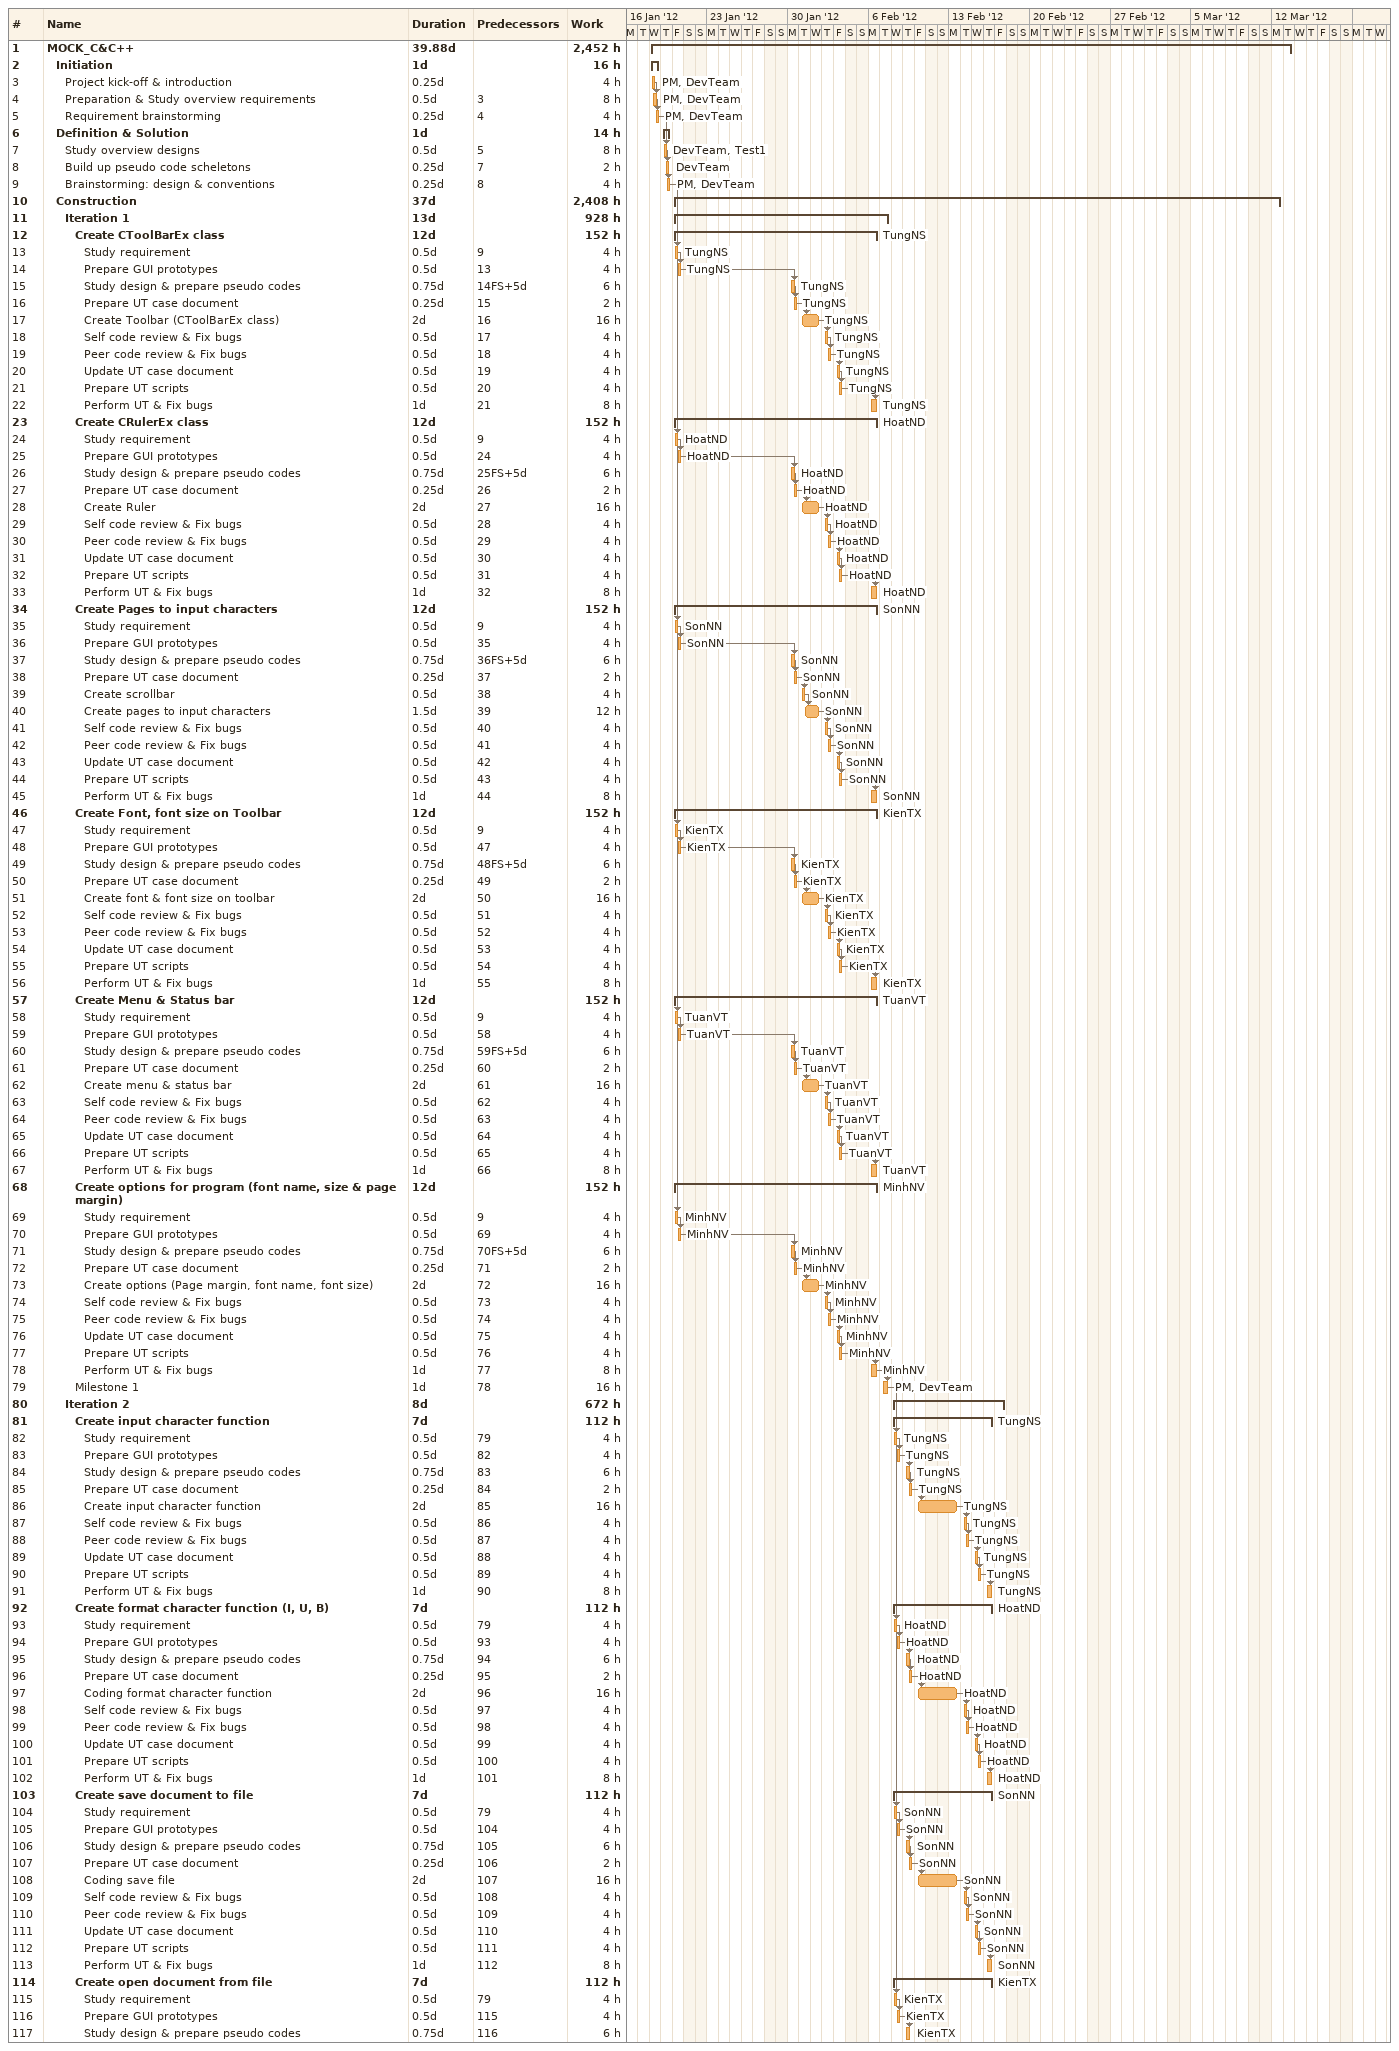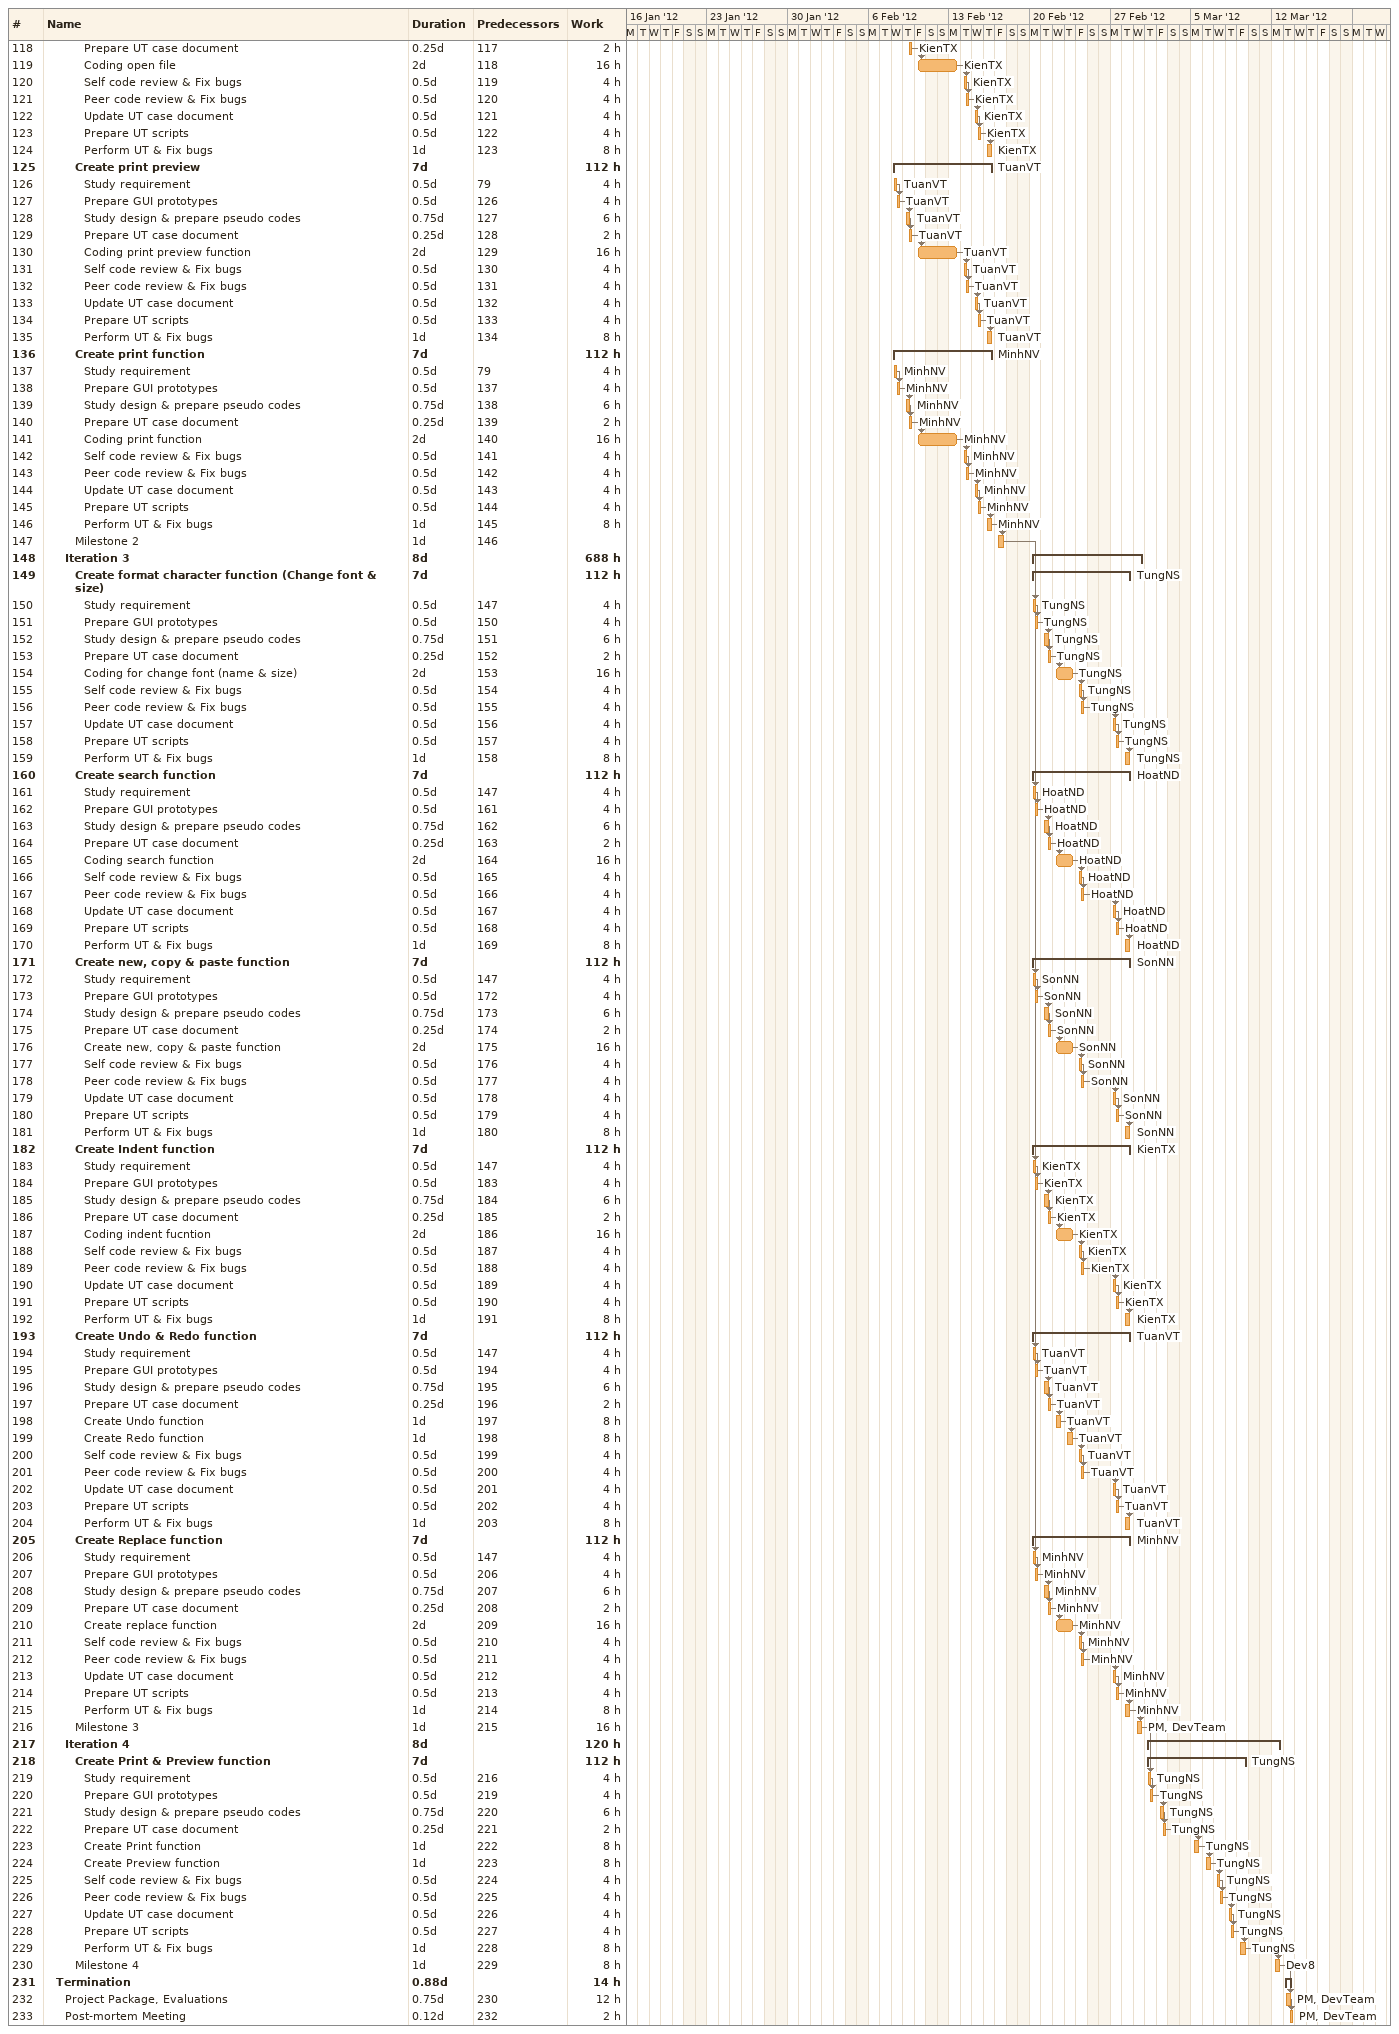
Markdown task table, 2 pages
| ID | Level | Task | Duration | Start | Finish | Predecessors | Resources | Work (h) |
|---|---|---|---|---|---|---|---|---|
| 1 | 1 | **MOCK_C&C++** | 39.88d | 2012-01-18 | 2012-03-13 |  |  | 2452 |
| 2 | 2 | **Initiation** | 1d | 2012-01-18 | 2012-01-18 |  |  | 16 |
| 3 | 3 | Project kick-off & introduction | 0.25d | 2012-01-18 | 2012-01-18 |  | PM, DevTeam | 4 |
| 4 | 3 | Preparation & Study overview requirements | 0.5d | 2012-01-18 | 2012-01-18 | 3 | PM, DevTeam | 8 |
| 5 | 3 | Requirement brainstorming | 0.25d | 2012-01-18 | 2012-01-18 | 4 | PM, DevTeam | 4 |
| 6 | 2 | **Definition & Solution** | 1d | 2012-01-19 | 2012-01-19 |  |  | 14 |
| 7 | 3 | Study overview designs | 0.5d | 2012-01-19 | 2012-01-19 | 5 | DevTeam, Test1 | 8 |
| 8 | 3 | Build up pseudo code scheletons | 0.25d | 2012-01-19 | 2012-01-19 | 7 | DevTeam | 2 |
| 9 | 3 | Brainstorming: design & conventions | 0.25d | 2012-01-19 | 2012-01-19 | 8 | PM, DevTeam | 4 |
| 10 | 2 | **Construction** | 37d | 2012-01-20 | 2012-03-12 |  |  | 2408 |
| 11 | 3 | **Iteration 1** | 13d | 2012-01-20 | 2012-02-07 |  |  | 928 |
| 12 | 4 | **Create CToolBarEx class** | 12d | 2012-01-20 | 2012-02-06 |  | TungNS | 152 |
| 13 | 5 | Study requirement | 0.5d | 2012-01-20 | 2012-01-20 | 9 | TungNS | 4 |
| 14 | 5 | Prepare GUI prototypes | 0.5d | 2012-01-20 | 2012-01-20 | 13 | TungNS | 4 |
| 15 | 5 | Study design & prepare pseudo codes | 0.75d | 2012-01-30 | 2012-01-30 | 14FS+5d | TungNS | 6 |
| 16 | 5 | Prepare UT case document | 0.25d | 2012-01-30 | 2012-01-30 | 15 | TungNS | 2 |
| 17 | 5 | Create Toolbar (CToolBarEx class) | 2d | 2012-01-31 | 2012-02-01 | 16 | TungNS | 16 |
| 18 | 5 | Self code review & Fix bugs | 0.5d | 2012-02-02 | 2012-02-02 | 17 | TungNS | 4 |
| 19 | 5 | Peer code review & Fix bugs | 0.5d | 2012-02-02 | 2012-02-02 | 18 | TungNS | 4 |
| 20 | 5 | Update UT case document | 0.5d | 2012-02-03 | 2012-02-03 | 19 | TungNS | 4 |
| 21 | 5 | Prepare UT scripts | 0.5d | 2012-02-03 | 2012-02-03 | 20 | TungNS | 4 |
| 22 | 5 | Perform UT & Fix bugs | 1d | 2012-02-06 | 2012-02-06 | 21 | TungNS | 8 |
| 23 | 4 | **Create CRulerEx class** | 12d | 2012-01-20 | 2012-02-06 |  | HoatND | 152 |
| 24 | 5 | Study requirement | 0.5d | 2012-01-20 | 2012-01-20 | 9 | HoatND | 4 |
| 25 | 5 | Prepare GUI prototypes | 0.5d | 2012-01-20 | 2012-01-20 | 24 | HoatND | 4 |
| 26 | 5 | Study design & prepare pseudo codes | 0.75d | 2012-01-30 | 2012-01-30 | 25FS+5d | HoatND | 6 |
| 27 | 5 | Prepare UT case document | 0.25d | 2012-01-30 | 2012-01-30 | 26 | HoatND | 2 |
| 28 | 5 | Create Ruler | 2d | 2012-01-31 | 2012-02-01 | 27 | HoatND | 16 |
| 29 | 5 | Self code review & Fix bugs | 0.5d | 2012-02-02 | 2012-02-02 | 28 | HoatND | 4 |
| 30 | 5 | Peer code review & Fix bugs | 0.5d | 2012-02-02 | 2012-02-02 | 29 | HoatND | 4 |
| 31 | 5 | Update UT case document | 0.5d | 2012-02-03 | 2012-02-03 | 30 | HoatND | 4 |
| 32 | 5 | Prepare UT scripts | 0.5d | 2012-02-03 | 2012-02-03 | 31 | HoatND | 4 |
| 33 | 5 | Perform UT & Fix bugs | 1d | 2012-02-06 | 2012-02-06 | 32 | HoatND | 8 |
| 34 | 4 | **Create Pages to input characters** | 12d | 2012-01-20 | 2012-02-06 |  | SonNN | 152 |
| 35 | 5 | Study requirement | 0.5d | 2012-01-20 | 2012-01-20 | 9 | SonNN | 4 |
| 36 | 5 | Prepare GUI prototypes | 0.5d | 2012-01-20 | 2012-01-20 | 35 | SonNN | 4 |
| 37 | 5 | Study design & prepare pseudo codes | 0.75d | 2012-01-30 | 2012-01-30 | 36FS+5d | SonNN | 6 |
| 38 | 5 | Prepare UT case document | 0.25d | 2012-01-30 | 2012-01-30 | 37 | SonNN | 2 |
| 39 | 5 | Create scrollbar | 0.5d | 2012-01-31 | 2012-01-31 | 38 | SonNN | 4 |
| 40 | 5 | Create pages to input characters | 1.5d | 2012-01-31 | 2012-02-01 | 39 | SonNN | 12 |
| 41 | 5 | Self code review & Fix bugs | 0.5d | 2012-02-02 | 2012-02-02 | 40 | SonNN | 4 |
| 42 | 5 | Peer code review & Fix bugs | 0.5d | 2012-02-02 | 2012-02-02 | 41 | SonNN | 4 |
| 43 | 5 | Update UT case document | 0.5d | 2012-02-03 | 2012-02-03 | 42 | SonNN | 4 |
| 44 | 5 | Prepare UT scripts | 0.5d | 2012-02-03 | 2012-02-03 | 43 | SonNN | 4 |
| 45 | 5 | Perform UT & Fix bugs | 1d | 2012-02-06 | 2012-02-06 | 44 | SonNN | 8 |
| 46 | 4 | **Create Font, font size on Toolbar** | 12d | 2012-01-20 | 2012-02-06 |  | KienTX | 152 |
| 47 | 5 | Study requirement | 0.5d | 2012-01-20 | 2012-01-20 | 9 | KienTX | 4 |
| 48 | 5 | Prepare GUI prototypes | 0.5d | 2012-01-20 | 2012-01-20 | 47 | KienTX | 4 |
| 49 | 5 | Study design & prepare pseudo codes | 0.75d | 2012-01-30 | 2012-01-30 | 48FS+5d | KienTX | 6 |
| 50 | 5 | Prepare UT case document | 0.25d | 2012-01-30 | 2012-01-30 | 49 | KienTX | 2 |
| 51 | 5 | Create font & font size on toolbar | 2d | 2012-01-31 | 2012-02-01 | 50 | KienTX | 16 |
| 52 | 5 | Self code review & Fix bugs | 0.5d | 2012-02-02 | 2012-02-02 | 51 | KienTX | 4 |
| 53 | 5 | Peer code review & Fix bugs | 0.5d | 2012-02-02 | 2012-02-02 | 52 | KienTX | 4 |
| 54 | 5 | Update UT case document | 0.5d | 2012-02-03 | 2012-02-03 | 53 | KienTX | 4 |
| 55 | 5 | Prepare UT scripts | 0.5d | 2012-02-03 | 2012-02-03 | 54 | KienTX | 4 |
| 56 | 5 | Perform UT & Fix bugs | 1d | 2012-02-06 | 2012-02-06 | 55 | KienTX | 8 |
| 57 | 4 | **Create Menu & Status bar** | 12d | 2012-01-20 | 2012-02-06 |  | TuanVT | 152 |
| 58 | 5 | Study requirement | 0.5d | 2012-01-20 | 2012-01-20 | 9 | TuanVT | 4 |
| 59 | 5 | Prepare GUI prototypes | 0.5d | 2012-01-20 | 2012-01-20 | 58 | TuanVT | 4 |
| 60 | 5 | Study design & prepare pseudo codes | 0.75d | 2012-01-30 | 2012-01-30 | 59FS+5d | TuanVT | 6 |
| 61 | 5 | Prepare UT case document | 0.25d | 2012-01-30 | 2012-01-30 | 60 | TuanVT | 2 |
| 62 | 5 | Create menu & status bar | 2d | 2012-01-31 | 2012-02-01 | 61 | TuanVT | 16 |
| 63 | 5 | Self code review & Fix bugs | 0.5d | 2012-02-02 | 2012-02-02 | 62 | TuanVT | 4 |
| 64 | 5 | Peer code review & Fix bugs | 0.5d | 2012-02-02 | 2012-02-02 | 63 | TuanVT | 4 |
| 65 | 5 | Update UT case document | 0.5d | 2012-02-03 | 2012-02-03 | 64 | TuanVT | 4 |
| 66 | 5 | Prepare UT scripts | 0.5d | 2012-02-03 | 2012-02-03 | 65 | TuanVT | 4 |
| 67 | 5 | Perform UT & Fix bugs | 1d | 2012-02-06 | 2012-02-06 | 66 | TuanVT | 8 |
| 68 | 4 | **Create options for program (font name, size & page margin)** | 12d | 2012-01-20 | 2012-02-06 |  | MinhNV | 152 |
| 69 | 5 | Study requirement | 0.5d | 2012-01-20 | 2012-01-20 | 9 | MinhNV | 4 |
| 70 | 5 | Prepare GUI prototypes | 0.5d | 2012-01-20 | 2012-01-20 | 69 | MinhNV | 4 |
| 71 | 5 | Study design & prepare pseudo codes | 0.75d | 2012-01-30 | 2012-01-30 | 70FS+5d | MinhNV | 6 |
| 72 | 5 | Prepare UT case document | 0.25d | 2012-01-30 | 2012-01-30 | 71 | MinhNV | 2 |
| 73 | 5 | Create options (Page margin, font name, font size) | 2d | 2012-01-31 | 2012-02-01 | 72 | MinhNV | 16 |
| 74 | 5 | Self code review & Fix bugs | 0.5d | 2012-02-02 | 2012-02-02 | 73 | MinhNV | 4 |
| 75 | 5 | Peer code review & Fix bugs | 0.5d | 2012-02-02 | 2012-02-02 | 74 | MinhNV | 4 |
| 76 | 5 | Update UT case document | 0.5d | 2012-02-03 | 2012-02-03 | 75 | MinhNV | 4 |
| 77 | 5 | Prepare UT scripts | 0.5d | 2012-02-03 | 2012-02-03 | 76 | MinhNV | 4 |
| 78 | 5 | Perform UT & Fix bugs | 1d | 2012-02-06 | 2012-02-06 | 77 | MinhNV | 8 |
| 79 | 4 | Milestone 1 | 1d | 2012-02-07 | 2012-02-07 | 78 | PM, DevTeam | 16 |
| 80 | 3 | **Iteration 2** | 8d | 2012-02-08 | 2012-02-17 |  |  | 672 |
| 81 | 4 | **Create input character function** | 7d | 2012-02-08 | 2012-02-16 |  | TungNS | 112 |
| 82 | 5 | Study requirement | 0.5d | 2012-02-08 | 2012-02-08 | 79 | TungNS | 4 |
| 83 | 5 | Prepare GUI prototypes | 0.5d | 2012-02-08 | 2012-02-08 | 82 | TungNS | 4 |
| 84 | 5 | Study design & prepare pseudo codes | 0.75d | 2012-02-09 | 2012-02-09 | 83 | TungNS | 6 |
| 85 | 5 | Prepare UT case document | 0.25d | 2012-02-09 | 2012-02-09 | 84 | TungNS | 2 |
| 86 | 5 | Create input character function | 2d | 2012-02-10 | 2012-02-13 | 85 | TungNS | 16 |
| 87 | 5 | Self code review & Fix bugs | 0.5d | 2012-02-14 | 2012-02-14 | 86 | TungNS | 4 |
| 88 | 5 | Peer code review & Fix bugs | 0.5d | 2012-02-14 | 2012-02-14 | 87 | TungNS | 4 |
| 89 | 5 | Update UT case document | 0.5d | 2012-02-15 | 2012-02-15 | 88 | TungNS | 4 |
| 90 | 5 | Prepare UT scripts | 0.5d | 2012-02-15 | 2012-02-15 | 89 | TungNS | 4 |
| 91 | 5 | Perform UT & Fix bugs | 1d | 2012-02-16 | 2012-02-16 | 90 | TungNS | 8 |
| 92 | 4 | **Create format character function (I, U, B)** | 7d | 2012-02-08 | 2012-02-16 |  | HoatND | 112 |
| 93 | 5 | Study requirement | 0.5d | 2012-02-08 | 2012-02-08 | 79 | HoatND | 4 |
| 94 | 5 | Prepare GUI prototypes | 0.5d | 2012-02-08 | 2012-02-08 | 93 | HoatND | 4 |
| 95 | 5 | Study design & prepare pseudo codes | 0.75d | 2012-02-09 | 2012-02-09 | 94 | HoatND | 6 |
| 96 | 5 | Prepare UT case document | 0.25d | 2012-02-09 | 2012-02-09 | 95 | HoatND | 2 |
| 97 | 5 | Coding format character function | 2d | 2012-02-10 | 2012-02-13 | 96 | HoatND | 16 |
| 98 | 5 | Self code review & Fix bugs | 0.5d | 2012-02-14 | 2012-02-14 | 97 | HoatND | 4 |
| 99 | 5 | Peer code review & Fix bugs | 0.5d | 2012-02-14 | 2012-02-14 | 98 | HoatND | 4 |
| 100 | 5 | Update UT case document | 0.5d | 2012-02-15 | 2012-02-15 | 99 | HoatND | 4 |
| 101 | 5 | Prepare UT scripts | 0.5d | 2012-02-15 | 2012-02-15 | 100 | HoatND | 4 |
| 102 | 5 | Perform UT & Fix bugs | 1d | 2012-02-16 | 2012-02-16 | 101 | HoatND | 8 |
| 103 | 4 | **Create save document to file** | 7d | 2012-02-08 | 2012-02-16 |  | SonNN | 112 |
| 104 | 5 | Study requirement | 0.5d | 2012-02-08 | 2012-02-08 | 79 | SonNN | 4 |
| 105 | 5 | Prepare GUI prototypes | 0.5d | 2012-02-08 | 2012-02-08 | 104 | SonNN | 4 |
| 106 | 5 | Study design & prepare pseudo codes | 0.75d | 2012-02-09 | 2012-02-09 | 105 | SonNN | 6 |
| 107 | 5 | Prepare UT case document | 0.25d | 2012-02-09 | 2012-02-09 | 106 | SonNN | 2 |
| 108 | 5 | Coding save file | 2d | 2012-02-10 | 2012-02-13 | 107 | SonNN | 16 |
| 109 | 5 | Self code review & Fix bugs | 0.5d | 2012-02-14 | 2012-02-14 | 108 | SonNN | 4 |
| 110 | 5 | Peer code review & Fix bugs | 0.5d | 2012-02-14 | 2012-02-14 | 109 | SonNN | 4 |
| 111 | 5 | Update UT case document | 0.5d | 2012-02-15 | 2012-02-15 | 110 | SonNN | 4 |
| 112 | 5 | Prepare UT scripts | 0.5d | 2012-02-15 | 2012-02-15 | 111 | SonNN | 4 |
| 113 | 5 | Perform UT & Fix bugs | 1d | 2012-02-16 | 2012-02-16 | 112 | SonNN | 8 |
| 114 | 4 | **Create open document from file** | 7d | 2012-02-08 | 2012-02-16 |  | KienTX | 112 |
| 115 | 5 | Study requirement | 0.5d | 2012-02-08 | 2012-02-08 | 79 | KienTX | 4 |
| 116 | 5 | Prepare GUI prototypes | 0.5d | 2012-02-08 | 2012-02-08 | 115 | KienTX | 4 |
| 117 | 5 | Study design & prepare pseudo codes | 0.75d | 2012-02-09 | 2012-02-09 | 116 | KienTX | 6 |
| 118 | 5 | Prepare UT case document | 0.25d | 2012-02-09 | 2012-02-09 | 117 | KienTX | 2 |
| 119 | 5 | Coding open file | 2d | 2012-02-10 | 2012-02-13 | 118 | KienTX | 16 |
| 120 | 5 | Self code review & Fix bugs | 0.5d | 2012-02-14 | 2012-02-14 | 119 | KienTX | 4 |
| 121 | 5 | Peer code review & Fix bugs | 0.5d | 2012-02-14 | 2012-02-14 | 120 | KienTX | 4 |
| 122 | 5 | Update UT case document | 0.5d | 2012-02-15 | 2012-02-15 | 121 | KienTX | 4 |
| 123 | 5 | Prepare UT scripts | 0.5d | 2012-02-15 | 2012-02-15 | 122 | KienTX | 4 |
| 124 | 5 | Perform UT & Fix bugs | 1d | 2012-02-16 | 2012-02-16 | 123 | KienTX | 8 |
| 125 | 4 | **Create print preview** | 7d | 2012-02-08 | 2012-02-16 |  | TuanVT | 112 |
| 126 | 5 | Study requirement | 0.5d | 2012-02-08 | 2012-02-08 | 79 | TuanVT | 4 |
| 127 | 5 | Prepare GUI prototypes | 0.5d | 2012-02-08 | 2012-02-08 | 126 | TuanVT | 4 |
| 128 | 5 | Study design & prepare pseudo codes | 0.75d | 2012-02-09 | 2012-02-09 | 127 | TuanVT | 6 |
| 129 | 5 | Prepare UT case document | 0.25d | 2012-02-09 | 2012-02-09 | 128 | TuanVT | 2 |
| 130 | 5 | Coding print preview function | 2d | 2012-02-10 | 2012-02-13 | 129 | TuanVT | 16 |
| 131 | 5 | Self code review & Fix bugs | 0.5d | 2012-02-14 | 2012-02-14 | 130 | TuanVT | 4 |
| 132 | 5 | Peer code review & Fix bugs | 0.5d | 2012-02-14 | 2012-02-14 | 131 | TuanVT | 4 |
| 133 | 5 | Update UT case document | 0.5d | 2012-02-15 | 2012-02-15 | 132 | TuanVT | 4 |
| 134 | 5 | Prepare UT scripts | 0.5d | 2012-02-15 | 2012-02-15 | 133 | TuanVT | 4 |
| 135 | 5 | Perform UT & Fix bugs | 1d | 2012-02-16 | 2012-02-16 | 134 | TuanVT | 8 |
| 136 | 4 | **Create print function** | 7d | 2012-02-08 | 2012-02-16 |  | MinhNV | 112 |
| 137 | 5 | Study requirement | 0.5d | 2012-02-08 | 2012-02-08 | 79 | MinhNV | 4 |
| 138 | 5 | Prepare GUI prototypes | 0.5d | 2012-02-08 | 2012-02-08 | 137 | MinhNV | 4 |
| 139 | 5 | Study design & prepare pseudo codes | 0.75d | 2012-02-09 | 2012-02-09 | 138 | MinhNV | 6 |
| 140 | 5 | Prepare UT case document | 0.25d | 2012-02-09 | 2012-02-09 | 139 | MinhNV | 2 |
| 141 | 5 | Coding print function | 2d | 2012-02-10 | 2012-02-13 | 140 | MinhNV | 16 |
| 142 | 5 | Self code review & Fix bugs | 0.5d | 2012-02-14 | 2012-02-14 | 141 | MinhNV | 4 |
| 143 | 5 | Peer code review & Fix bugs | 0.5d | 2012-02-14 | 2012-02-14 | 142 | MinhNV | 4 |
| 144 | 5 | Update UT case document | 0.5d | 2012-02-15 | 2012-02-15 | 143 | MinhNV | 4 |
| 145 | 5 | Prepare UT scripts | 0.5d | 2012-02-15 | 2012-02-15 | 144 | MinhNV | 4 |
| 146 | 5 | Perform UT & Fix bugs | 1d | 2012-02-16 | 2012-02-16 | 145 | MinhNV | 8 |
| 147 | 4 | Milestone 2 | 1d | 2012-02-17 | 2012-02-17 | 146 |  |  |
| 148 | 3 | **Iteration 3** | 8d | 2012-02-20 | 2012-02-29 |  |  | 688 |
| 149 | 4 | **Create format character function (Change font & size)** | 7d | 2012-02-20 | 2012-02-28 |  | TungNS | 112 |
| 150 | 5 | Study requirement | 0.5d | 2012-02-20 | 2012-02-20 | 147 | TungNS | 4 |
| 151 | 5 | Prepare GUI prototypes | 0.5d | 2012-02-20 | 2012-02-20 | 150 | TungNS | 4 |
| 152 | 5 | Study design & prepare pseudo codes | 0.75d | 2012-02-21 | 2012-02-21 | 151 | TungNS | 6 |
| 153 | 5 | Prepare UT case document | 0.25d | 2012-02-21 | 2012-02-21 | 152 | TungNS | 2 |
| 154 | 5 | Coding for change font (name & size) | 2d | 2012-02-22 | 2012-02-23 | 153 | TungNS | 16 |
| 155 | 5 | Self code review & Fix bugs | 0.5d | 2012-02-24 | 2012-02-24 | 154 | TungNS | 4 |
| 156 | 5 | Peer code review & Fix bugs | 0.5d | 2012-02-24 | 2012-02-24 | 155 | TungNS | 4 |
| 157 | 5 | Update UT case document | 0.5d | 2012-02-27 | 2012-02-27 | 156 | TungNS | 4 |
| 158 | 5 | Prepare UT scripts | 0.5d | 2012-02-27 | 2012-02-27 | 157 | TungNS | 4 |
| 159 | 5 | Perform UT & Fix bugs | 1d | 2012-02-28 | 2012-02-28 | 158 | TungNS | 8 |
| 160 | 4 | **Create search function** | 7d | 2012-02-20 | 2012-02-28 |  | HoatND | 112 |
| 161 | 5 | Study requirement | 0.5d | 2012-02-20 | 2012-02-20 | 147 | HoatND | 4 |
| 162 | 5 | Prepare GUI prototypes | 0.5d | 2012-02-20 | 2012-02-20 | 161 | HoatND | 4 |
| 163 | 5 | Study design & prepare pseudo codes | 0.75d | 2012-02-21 | 2012-02-21 | 162 | HoatND | 6 |
| 164 | 5 | Prepare UT case document | 0.25d | 2012-02-21 | 2012-02-21 | 163 | HoatND | 2 |
| 165 | 5 | Coding search function | 2d | 2012-02-22 | 2012-02-23 | 164 | HoatND | 16 |
| 166 | 5 | Self code review & Fix bugs | 0.5d | 2012-02-24 | 2012-02-24 | 165 | HoatND | 4 |
| 167 | 5 | Peer code review & Fix bugs | 0.5d | 2012-02-24 | 2012-02-24 | 166 | HoatND | 4 |
| 168 | 5 | Update UT case document | 0.5d | 2012-02-27 | 2012-02-27 | 167 | HoatND | 4 |
| 169 | 5 | Prepare UT scripts | 0.5d | 2012-02-27 | 2012-02-27 | 168 | HoatND | 4 |
| 170 | 5 | Perform UT & Fix bugs | 1d | 2012-02-28 | 2012-02-28 | 169 | HoatND | 8 |
| 171 | 4 | **Create new, copy & paste function** | 7d | 2012-02-20 | 2012-02-28 |  | SonNN | 112 |
| 172 | 5 | Study requirement | 0.5d | 2012-02-20 | 2012-02-20 | 147 | SonNN | 4 |
| 173 | 5 | Prepare GUI prototypes | 0.5d | 2012-02-20 | 2012-02-20 | 172 | SonNN | 4 |
| 174 | 5 | Study design & prepare pseudo codes | 0.75d | 2012-02-21 | 2012-02-21 | 173 | SonNN | 6 |
| 175 | 5 | Prepare UT case document | 0.25d | 2012-02-21 | 2012-02-21 | 174 | SonNN | 2 |
| 176 | 5 | Create new, copy & paste function | 2d | 2012-02-22 | 2012-02-23 | 175 | SonNN | 16 |
| 177 | 5 | Self code review & Fix bugs | 0.5d | 2012-02-24 | 2012-02-24 | 176 | SonNN | 4 |
| 178 | 5 | Peer code review & Fix bugs | 0.5d | 2012-02-24 | 2012-02-24 | 177 | SonNN | 4 |
| 179 | 5 | Update UT case document | 0.5d | 2012-02-27 | 2012-02-27 | 178 | SonNN | 4 |
| 180 | 5 | Prepare UT scripts | 0.5d | 2012-02-27 | 2012-02-27 | 179 | SonNN | 4 |
| 181 | 5 | Perform UT & Fix bugs | 1d | 2012-02-28 | 2012-02-28 | 180 | SonNN | 8 |
| 182 | 4 | **Create Indent function** | 7d | 2012-02-20 | 2012-02-28 |  | KienTX | 112 |
| 183 | 5 | Study requirement | 0.5d | 2012-02-20 | 2012-02-20 | 147 | KienTX | 4 |
| 184 | 5 | Prepare GUI prototypes | 0.5d | 2012-02-20 | 2012-02-20 | 183 | KienTX | 4 |
| 185 | 5 | Study design & prepare pseudo codes | 0.75d | 2012-02-21 | 2012-02-21 | 184 | KienTX | 6 |
| 186 | 5 | Prepare UT case document | 0.25d | 2012-02-21 | 2012-02-21 | 185 | KienTX | 2 |
| 187 | 5 | Coding indent fucntion | 2d | 2012-02-22 | 2012-02-23 | 186 | KienTX | 16 |
| 188 | 5 | Self code review & Fix bugs | 0.5d | 2012-02-24 | 2012-02-24 | 187 | KienTX | 4 |
| 189 | 5 | Peer code review & Fix bugs | 0.5d | 2012-02-24 | 2012-02-24 | 188 | KienTX | 4 |
| 190 | 5 | Update UT case document | 0.5d | 2012-02-27 | 2012-02-27 | 189 | KienTX | 4 |
| 191 | 5 | Prepare UT scripts | 0.5d | 2012-02-27 | 2012-02-27 | 190 | KienTX | 4 |
| 192 | 5 | Perform UT & Fix bugs | 1d | 2012-02-28 | 2012-02-28 | 191 | KienTX | 8 |
| 193 | 4 | **Create Undo & Redo function** | 7d | 2012-02-20 | 2012-02-28 |  | TuanVT | 112 |
| 194 | 5 | Study requirement | 0.5d | 2012-02-20 | 2012-02-20 | 147 | TuanVT | 4 |
| 195 | 5 | Prepare GUI prototypes | 0.5d | 2012-02-20 | 2012-02-20 | 194 | TuanVT | 4 |
| 196 | 5 | Study design & prepare pseudo codes | 0.75d | 2012-02-21 | 2012-02-21 | 195 | TuanVT | 6 |
| 197 | 5 | Prepare UT case document | 0.25d | 2012-02-21 | 2012-02-21 | 196 | TuanVT | 2 |
| 198 | 5 | Create Undo function | 1d | 2012-02-22 | 2012-02-22 | 197 | TuanVT | 8 |
| 199 | 5 | Create Redo function | 1d | 2012-02-23 | 2012-02-23 | 198 | TuanVT | 8 |
| 200 | 5 | Self code review & Fix bugs | 0.5d | 2012-02-24 | 2012-02-24 | 199 | TuanVT | 4 |
| 201 | 5 | Peer code review & Fix bugs | 0.5d | 2012-02-24 | 2012-02-24 | 200 | TuanVT | 4 |
| 202 | 5 | Update UT case document | 0.5d | 2012-02-27 | 2012-02-27 | 201 | TuanVT | 4 |
| 203 | 5 | Prepare UT scripts | 0.5d | 2012-02-27 | 2012-02-27 | 202 | TuanVT | 4 |
| 204 | 5 | Perform UT & Fix bugs | 1d | 2012-02-28 | 2012-02-28 | 203 | TuanVT | 8 |
| 205 | 4 | **Create Replace function** | 7d | 2012-02-20 | 2012-02-28 |  | MinhNV | 112 |
| 206 | 5 | Study requirement | 0.5d | 2012-02-20 | 2012-02-20 | 147 | MinhNV | 4 |
| 207 | 5 | Prepare GUI prototypes | 0.5d | 2012-02-20 | 2012-02-20 | 206 | MinhNV | 4 |
| 208 | 5 | Study design & prepare pseudo codes | 0.75d | 2012-02-21 | 2012-02-21 | 207 | MinhNV | 6 |
| 209 | 5 | Prepare UT case document | 0.25d | 2012-02-21 | 2012-02-21 | 208 | MinhNV | 2 |
| 210 | 5 | Create replace function | 2d | 2012-02-22 | 2012-02-23 | 209 | MinhNV | 16 |
| 211 | 5 | Self code review & Fix bugs | 0.5d | 2012-02-24 | 2012-02-24 | 210 | MinhNV | 4 |
| 212 | 5 | Peer code review & Fix bugs | 0.5d | 2012-02-24 | 2012-02-24 | 211 | MinhNV | 4 |
| 213 | 5 | Update UT case document | 0.5d | 2012-02-27 | 2012-02-27 | 212 | MinhNV | 4 |
| 214 | 5 | Prepare UT scripts | 0.5d | 2012-02-27 | 2012-02-27 | 213 | MinhNV | 4 |
| 215 | 5 | Perform UT & Fix bugs | 1d | 2012-02-28 | 2012-02-28 | 214 | MinhNV | 8 |
| 216 | 4 | Milestone 3 | 1d | 2012-02-29 | 2012-02-29 | 215 | PM, DevTeam | 16 |
| 217 | 3 | **Iteration 4** | 8d | 2012-03-01 | 2012-03-12 |  |  | 120 |
| 218 | 4 | **Create Print & Preview function** | 7d | 2012-03-01 | 2012-03-09 |  | TungNS | 112 |
| 219 | 5 | Study requirement | 0.5d | 2012-03-01 | 2012-03-01 | 216 | TungNS | 4 |
| 220 | 5 | Prepare GUI prototypes | 0.5d | 2012-03-01 | 2012-03-01 | 219 | TungNS | 4 |
| 221 | 5 | Study design & prepare pseudo codes | 0.75d | 2012-03-02 | 2012-03-02 | 220 | TungNS | 6 |
| 222 | 5 | Prepare UT case document | 0.25d | 2012-03-02 | 2012-03-02 | 221 | TungNS | 2 |
| 223 | 5 | Create Print function | 1d | 2012-03-05 | 2012-03-05 | 222 | TungNS | 8 |
| 224 | 5 | Create Preview function | 1d | 2012-03-06 | 2012-03-06 | 223 | TungNS | 8 |
| 225 | 5 | Self code review & Fix bugs | 0.5d | 2012-03-07 | 2012-03-07 | 224 | TungNS | 4 |
| 226 | 5 | Peer code review & Fix bugs | 0.5d | 2012-03-07 | 2012-03-07 | 225 | TungNS | 4 |
| 227 | 5 | Update UT case document | 0.5d | 2012-03-08 | 2012-03-08 | 226 | TungNS | 4 |
| 228 | 5 | Prepare UT scripts | 0.5d | 2012-03-08 | 2012-03-08 | 227 | TungNS | 4 |
| 229 | 5 | Perform UT & Fix bugs | 1d | 2012-03-09 | 2012-03-09 | 228 | TungNS | 8 |
| 230 | 4 | Milestone 4 | 1d | 2012-03-12 | 2012-03-12 | 229 | Dev8 | 8 |
| 231 | 2 | **Termination** | 0.88d | 2012-03-13 | 2012-03-13 |  |  | 14 |
| 232 | 3 | Project Package, Evaluations | 0.75d | 2012-03-13 | 2012-03-13 | 230 | PM, DevTeam | 12 |
| 233 | 3 | Post-mortem Meeting | 0.12d | 2012-03-13 | 2012-03-13 | 232 | PM, DevTeam | 2 |
